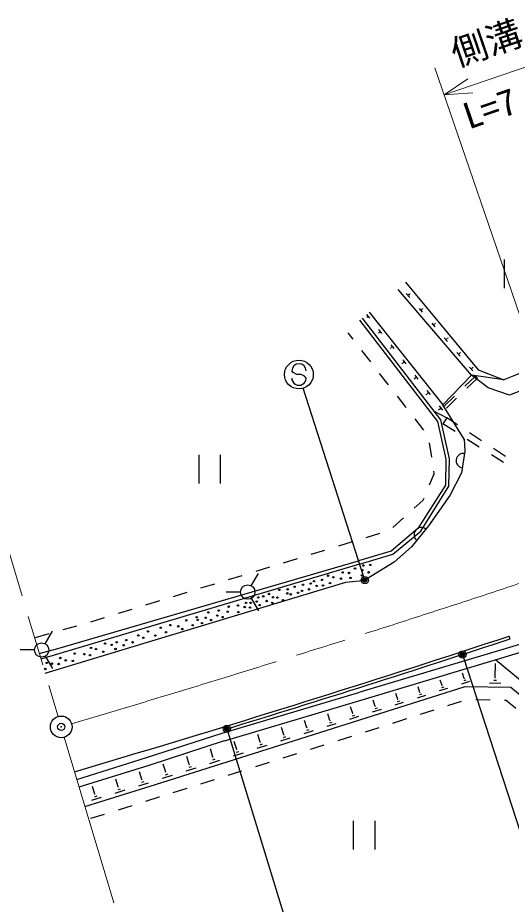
# Model space of a CAD drawing. Units: millimetres, scale not verified. Extents: x 40000 to 680000, y 20000 to 380000.
# Drawn here: x 85606 to 119880, y 241203 to 302803 of the extents above; entities that cross this region are included whole.
import ezdxf
from ezdxf.enums import TextEntityAlignment as Align

# ---------------------------------------------------------------- set-up
doc = ezdxf.new("R2010")
doc.units = ezdxf.units.MM
doc.header["$LTSCALE"] = 1000
doc.header["$PDMODE"] = 32
doc.header["$PDSIZE"] = 500
doc.linetypes.add('CHAIN', pattern=[18.5, 12, -1.5, 3.5, -1.5])
for name, color, linetype, lineweight in [('M-BGD', 7, 'Continuous', 25), ('M-BMK', 2, 'CHAIN', 13), ('M-BMK-SRVR', 3, 'Continuous', 25), ('M-STR-HTXT', 7, 'Continuous', 13), ('M-STR-STRC', 7, 'Continuous', 25)]:
    doc.layers.add(name, color=color, linetype=linetype, lineweight=lineweight)
doc.layers.add('M-OTRS', color=6, linetype='Continuous')
doc.styles.add('@ＭＳ ゴシック', font='')
doc.styles.add('ＭＳ ゴシック', font='')
doc.styles.get('@ＭＳ ゴシック').set_extended_font_data('@MS Gothic')
doc.styles.get('ＭＳ ゴシック').set_extended_font_data('MS Gothic')

msp = doc.modelspace()

# ---------------------------------------------------------------- linework, layer by layer
at = {"layer": 'M-BGD'}
for p, q in [((119393, 286006), (119393, 284006)), ((112535, 284427), (117587, 278348)), ((117128, 277976), (112017, 283915)), ((112591, 283632), (112825, 283361)), ((112747, 283588), (112805, 283521)), ((112836, 283621), (112851, 283604)), ((112843, 283613), (112869, 283634)), ((109829, 282186), (110038, 281922)), ((110023, 282344), (115133, 275910)), ((113476, 282604), (113701, 282342)), ((113626, 282562), (113682, 282496)), ((113713, 282594), (113727, 282577)), ((113720, 282585), (113732, 282596)), ((109346, 281782), (114747, 274748)), ((114979, 274857), (109544, 281934)), ((109795, 281957), (109808, 281941)), ((109802, 281949), (109796, 281944)), ((109841, 282034), (109894, 281968)), ((114353, 281585), (114578, 281322)), ((114503, 281543), (114559, 281477)), ((114589, 281575), (114604, 281558)), ((114597, 281566), (114609, 281577)), ((108897, 280461), (108558, 280897)), ((110634, 280901), (110647, 280885)), ((110668, 281129), (110877, 280866)), ((110681, 280978), (110733, 280912)), ((110641, 280893), (110635, 280888)), ((115229, 280566), (115455, 280303)), ((115380, 280524), (115436, 280458)), ((115466, 280556), (115480, 280539)), ((115473, 280547), (115485, 280558)), ((110126, 278883), (109511, 279672)), ((111473, 279845), (111486, 279828)), ((111480, 279836), (111474, 279832)), ((111507, 280073), (111716, 279809)), ((111520, 279922), (111572, 279856)), ((116106, 279547), (116332, 279284)), ((116257, 279505), (116313, 279439)), ((116343, 279536), (116357, 279520)), ((116350, 279528), (116362, 279539)), ((112311, 278781), (112292, 278766)), ((112305, 278789), (112318, 278772)), ((112339, 279025), (112556, 278753)), ((112352, 278869), (112406, 278801)), ((116983, 278527), (117209, 278265)), ((117133, 278486), (117190, 278420)), ((117220, 278517), (117234, 278501)), ((117227, 278509), (117239, 278520)), ((111354, 277305), (110740, 278094)), ((113178, 277969), (113402, 277688)), ((115133, 275910), (117128, 277976)), ((117385, 277905), (116667, 277209)), ((119369, 277646), (117128, 277976)), ((118268, 277078), (117128, 277976)), ((117385, 277905), (117524, 277762)), ((117587, 278348), (119369, 277646)), ((120635, 278159), (119369, 277646)), ((113150, 277717), (113117, 277691)), ((113143, 277726), (113157, 277708)), ((113192, 277808), (113248, 277737)), ((117524, 277762), (116806, 277066)), ((121489, 277261), (119765, 276577)), ((113995, 276644), (113949, 276608)), ((113988, 276653), (114002, 276635)), ((114024, 276904), (114255, 276614)), ((114038, 276738), (114096, 276665)), ((119765, 276577), (118268, 277078)), ((112583, 275727), (111969, 276516)), ((115949, 276513), (115231, 275816)), ((116088, 276369), (115371, 275673)), ((114517, 275458), (115395, 275003)), ((114848, 275570), (114802, 275534)), ((114840, 275579), (114855, 275561)), ((114877, 275830), (115108, 275540)), ((114891, 275664), (114949, 275591)), ((116606, 273519), (115133, 275910)), ((113811, 274149), (113197, 274938)), ((114747, 274748), (115343, 272121)), ((115593, 272146), (114979, 274857)), ((115395, 275003), (115134, 274587)), ((116136, 274515), (115395, 275003)), ((115977, 274046), (115135, 274586)), ((116606, 273519), (116653, 272683)), ((117661, 272967), (116819, 273507)), ((117807, 273415), (116972, 273965)), ((114356, 272279), (114211, 273268)), ((98172, 272430), (98172, 270430)), ((99672, 272430), (99672, 270430)), ((116653, 272683), (116416, 271179)), ((119345, 271888), (118503, 272428)), ((119477, 272316), (118642, 272866)), ((115343, 272121), (115303, 270332)), ((115552, 270257), (115593, 272146)), ((114212, 270354), (114527, 271109)), ((114527, 271109), (114501, 271289)), ((116416, 271179), (115621, 269596)), ((115303, 270332), (113401, 267305)), ((113592, 267139), (115552, 270257)), ((113146, 268718), (113759, 269270)), ((113759, 269270), (113827, 269431)), ((115621, 269596), (114131, 267494)), ((111659, 267381), (112403, 268050)), ((114131, 267494), (112941, 266047)), ((109806, 266690), (110762, 266983)), ((113401, 267305), (111532, 265748)), ((111653, 265523), (113592, 267139)), ((107894, 266105), (108850, 266398)), ((105981, 265520), (106937, 265812)), ((111532, 265748), (109266, 265063)), ((109338, 264824), (111653, 265523)), ((112941, 266047), (111741, 264967)), ((88401, 258982), (109266, 265063)), ((104069, 264935), (105025, 265227)), ((111741, 264967), (109836, 263803)), ((109338, 264824), (88538, 258635)), ((102156, 264350), (103113, 264642)), ((100244, 263764), (101200, 264057)), ((101827, 263329), (102327, 264195)), ((108390, 263574), (109559, 263708)), ((92631, 258802), (108390, 263574)), ((98331, 263179), (99288, 263472)), ((96419, 262594), (97375, 262887)), ((101077, 262896), (100077, 262896)), ((101827, 262463), (102327, 261597)), ((94506, 262009), (95463, 262301)), ((92594, 261424), (93550, 261716)), ((127517, 261384), (109374, 255942)), ((90681, 260839), (91638, 261131)), ((109532, 255415), (127688, 260861)), ((86836, 259736), (87798, 260011)), ((87517, 259306), (88017, 260172)), ((88759, 260285), (89721, 260560)), ((119796, 259644), (119734, 259834)), ((86767, 258873), (85767, 258873)), ((87105, 258618), (88401, 258982)), ((87510, 257264), (92631, 258802)), ((88538, 258635), (87217, 258243)), ((87517, 258440), (88017, 257574)), ((122130, 255417), (118779, 258189)), ((118764, 256943), (118780, 257939)), ((116608, 256883), (116487, 257266)), ((116626, 256889), (116590, 256878)), ((118789, 256942), (118740, 256943)), ((95170, 249520), (116683, 256332)), ((113538, 255918), (113411, 256318)), ((115071, 256397), (114950, 256779)), ((115187, 256277), (115045, 256232)), ((115089, 256402), (115053, 256391)), ((116983, 256689), (116413, 256508)), ((116724, 256764), (116582, 256718)), ((116683, 256332), (119856, 256282)), ((119152, 256543), (118365, 256555)), ((118860, 256744), (118663, 256747)), ((119856, 256282), (121666, 254779)), ((99800, 253096), (109374, 255942)), ((111993, 255435), (111861, 255853)), ((113921, 255719), (113339, 255535)), ((113657, 255795), (113511, 255749)), ((113556, 255924), (113520, 255912)), ((115446, 256202), (114876, 256022)), ((99957, 252569), (109532, 255415)), ((110437, 254949), (110299, 255384)), ((112384, 255232), (111791, 255045)), ((112114, 255310), (111966, 255263)), ((112012, 255441), (111975, 255429)), ((115477, 255006), (116430, 255307)), ((117411, 255420), (118411, 255404)), ((119411, 255389), (119525, 255387)), ((119525, 255387), (120207, 254821)), ((107285, 253965), (107134, 254442)), ((108868, 254459), (108724, 254914)), ((108887, 254465), (108848, 254453)), ((110835, 254742), (110230, 254550)), ((110560, 254821), (110409, 254774)), ((110456, 254955), (110418, 254943)), ((113570, 254402), (114524, 254704)), ((105688, 253467), (105531, 253965)), ((107414, 253832), (107256, 253782)), ((107305, 253972), (107265, 253959)), ((109274, 254248), (108657, 254052)), ((108994, 254329), (108839, 254280)), ((111664, 253798), (112617, 254100)), ((104077, 252965), (103913, 253484)), ((106113, 253247), (105467, 253042)), ((105820, 253332), (105658, 253281)), ((105708, 253474), (105668, 253461)), ((107701, 253750), (107069, 253550)), ((109757, 253194), (110710, 253496)), ((94557, 251403), (99800, 253096)), ((94724, 250879), (99969, 252572)), ((102452, 252458), (102281, 252999)), ((104511, 252740), (103852, 252531)), ((104212, 252826), (104047, 252774)), ((104098, 252972), (104056, 252959)), ((107850, 252591), (108803, 252893)), ((99163, 251428), (98985, 251992)), ((100812, 251947), (100634, 252509)), ((100833, 251954), (100790, 251940)), ((102895, 252228), (102221, 252015)), ((102589, 252317), (102421, 252263)), ((102473, 252465), (102431, 252452)), ((105943, 251987), (106897, 252289)), ((89556, 250413), (92998, 251441)), ((89714, 249882), (94557, 251403)), ((97519, 250905), (97343, 251462)), ((99185, 251435), (99141, 251421)), ((101265, 251712), (100577, 251494)), ((100952, 251802), (100780, 251748)), ((104037, 251383), (104990, 251685)), ((89872, 249355), (94724, 250879)), ((95880, 250384), (95706, 250933)), ((97660, 250760), (97487, 250705)), ((97541, 250912), (97497, 250898)), ((99620, 251191), (98926, 250971)), ((99305, 251282), (99131, 251227)), ((102130, 250779), (103083, 251081)), ((94226, 249863), (94058, 250407)), ((96331, 250150), (95646, 249933)), ((96020, 250239), (95848, 250185)), ((95901, 250390), (95858, 250377)), ((97973, 250670), (97283, 250451)), ((100223, 250176), (101177, 250478)), ((90275, 248004), (95170, 249520)), ((92592, 249355), (92425, 249894)), ((94673, 249628), (93991, 249416)), ((94364, 249719), (94194, 249666)), ((94248, 249870), (94205, 249857)), ((98317, 249572), (99270, 249874)), ((90961, 248848), (90796, 249382)), ((93036, 249121), (92358, 248911)), ((92729, 249212), (92560, 249159)), ((92613, 249362), (92571, 249349)), ((96410, 248968), (97363, 249270)), ((91403, 248615), (90728, 248406)), ((91098, 248706), (90929, 248654)), ((90983, 248855), (90940, 248842)), ((94502, 248368), (95439, 248661)), ((95439, 248661), (95457, 248666)), ((92593, 247772), (93548, 248070)), ((90684, 247175), (91639, 247473)), ((108908, 246997), (108908, 244997)), ((110408, 246997), (110408, 244997))]:
    msp.add_line(p, q, dxfattribs=at)
for centre, radius in [((108164, 264260), 50), ((108613, 264224), 50), ((109027, 264533), 50), ((109545, 264416), 50), ((109608, 264742), 50), ((109972, 264266), 50), ((110089, 264784), 50), ((106171, 263648), 50), ((106746, 263740), 50), ((107157, 264032), 50), ((107526, 263927), 50), ((108047, 263827), 50), ((108716, 263883), 50), ((109508, 264051), 50), ((101577, 262896), 500), ((103776, 263046), 50), ((104358, 263086), 50), ((104831, 263265), 50), ((105415, 263405), 50), ((105844, 263086), 50), ((105955, 263487), 50), ((106362, 263324), 50), ((106808, 263356), 50), ((107294, 263516), 50), ((102306, 262519), 50), ((102660, 262602), 50), ((103046, 262764), 50), ((103340, 262539), 50), ((103640, 262515), 50), ((104320, 262806), 50), ((104562, 262742), 50), ((105071, 262847), 50), ((105350, 262979), 50), ((100259, 261883), 50), ((100899, 261962), 50), ((101368, 261855), 50), ((101457, 262142), 50), ((101732, 261819), 50), ((101779, 262147), 50), ((102201, 262235), 50), ((102407, 261992), 50), ((102884, 262272), 50), ((103281, 262145), 50), ((104028, 262339), 50), ((98039, 261146), 50), ((98847, 261480), 50), ((99463, 261260), 50), ((99565, 261612), 50), ((99831, 261155), 50), ((100190, 261525), 50), ((100928, 261501), 50), ((96212, 260603), 50), ((97306, 260933), 50), ((97764, 260591), 50), ((98106, 260964), 50), ((98400, 260739), 50), ((98658, 261111), 50), ((99033, 260954), 50), ((94658, 260160), 50), ((95534, 260413), 50), ((95897, 260107), 50), ((96753, 260516), 50), ((97037, 260326), 50), ((87267, 258873), 500), ((91675, 259316), 50), ((92487, 259413), 50), ((93140, 259557), 50), ((93583, 259404), 50), ((93980, 259885), 50), ((94319, 259718), 50), ((95161, 259877), 50), ((90705, 259014), 50), ((91044, 258931), 50), ((91549, 258749), 50), ((92131, 259228), 50), ((92396, 258941), 50), ((92970, 259202), 50), ((88560, 258312), 50), ((88935, 258156), 50), ((89433, 258110), 50), ((89566, 258625), 50), ((90233, 258581), 50), ((90624, 258506), 50), ((87518, 257551), 50), ((87616, 257971), 50), ((87978, 257918), 50), ((88446, 257895), 50)]:
    msp.add_circle(centre, radius, dxfattribs=at)
for centre, radius, start, end in [((116550, 272028), 500, 81.04537, 261.04537), ((113628, 266882), 500, 50.56839, 230.56839), ((-194113, 1212730), 1003250, 286.62943, 288.22986), ((-194113, 1212730), 1003450, 287.04358, 288.22986)]:
    msp.add_arc(centre, radius, start, end, dxfattribs=at)
at = {"layer": 'M-BMK'}
for p, q in [((77179, 291854), (88411, 254245)), ((89344, 253741), (92067, 254555)), ((88840, 252808), (102806, 206048))]:
    msp.add_line(p, q, dxfattribs=at)
msp.add_arc((-194113, 1212730), 1000000, 286.62943, 290.21355, dxfattribs=at)
at = {"layer": 'M-BMK-SRVR'}
msp.add_circle((88626, 253527), 750, dxfattribs=at)
msp.add_point((88626, 253527), dxfattribs=at)
at = {"layer": 'M-OTRS'}
msp.add_point((88626, 253527), dxfattribs=at)
at = {"layer": 'M-STR-HTXT'}
for p, q in [((115215, 297437), (122689, 299997)), ((124612, 270002), (114567, 299329)), ((116875, 298553), (115215, 297437)), ((115215, 297437), (117211, 297573))]:
    msp.add_line(p, q, dxfattribs=at)
at = {"layer": 'M-STR-STRC'}
for p, q in [((104739, 278151), (104639, 278269)), ((104984, 278012), (104739, 278151)), ((105284, 278009), (104984, 278012)), ((105530, 277897), (105284, 278009)), ((105635, 277761), (105530, 277897)), ((109662, 263867), (105439, 277058)), ((116539, 258420), (120826, 245250)), ((99997, 253350), (99938, 253541)), ((100171, 253246), (104233, 240005))]:
    msp.add_line(p, q, dxfattribs=at)
for centre, radius in [((105134, 278010), 1000), ((109708, 263725), 150), ((109708, 263725), 120), ((109708, 263725), 90), ((109708, 263725), 60), ((109708, 263725), 30), ((116492, 258563), 150), ((116492, 258563), 120), ((116492, 258563), 90), ((116492, 258563), 60), ((116492, 258563), 30), ((100127, 253390), 150), ((100127, 253390), 120), ((100127, 253390), 90), ((100127, 253390), 60), ((100127, 253390), 30)]:
    msp.add_circle(centre, radius, dxfattribs=at)
for centre, start, end in [((105139, 278265), 359.55488, 179.55488), ((105135, 277765), 179.55488, 359.55488)]:
    msp.add_arc(centre, 500, start, end, dxfattribs=at)
for p in [(109708, 263725), (116492, 258563), (100127, 253390)]:
    msp.add_point(p, dxfattribs=at)

# ---------------------------------------------------------------- texts
at = {"layer": 'M-STR-HTXT', "style": 'ＭＳ ゴシック'}
msp.add_text('側溝', height=1833, rotation=18.906, dxfattribs=at).set_placement((118628, 299663), align=Align.BOTTOM_CENTER)
at = {"layer": 'M-STR-HTXT', "style": '@ＭＳ ゴシック'}
msp.add_text('L=7.9', height=1833, rotation=18.906, dxfattribs=at).set_placement((119276, 297771), align=Align.TOP_CENTER)

doc.saveas('drawing.dxf')
